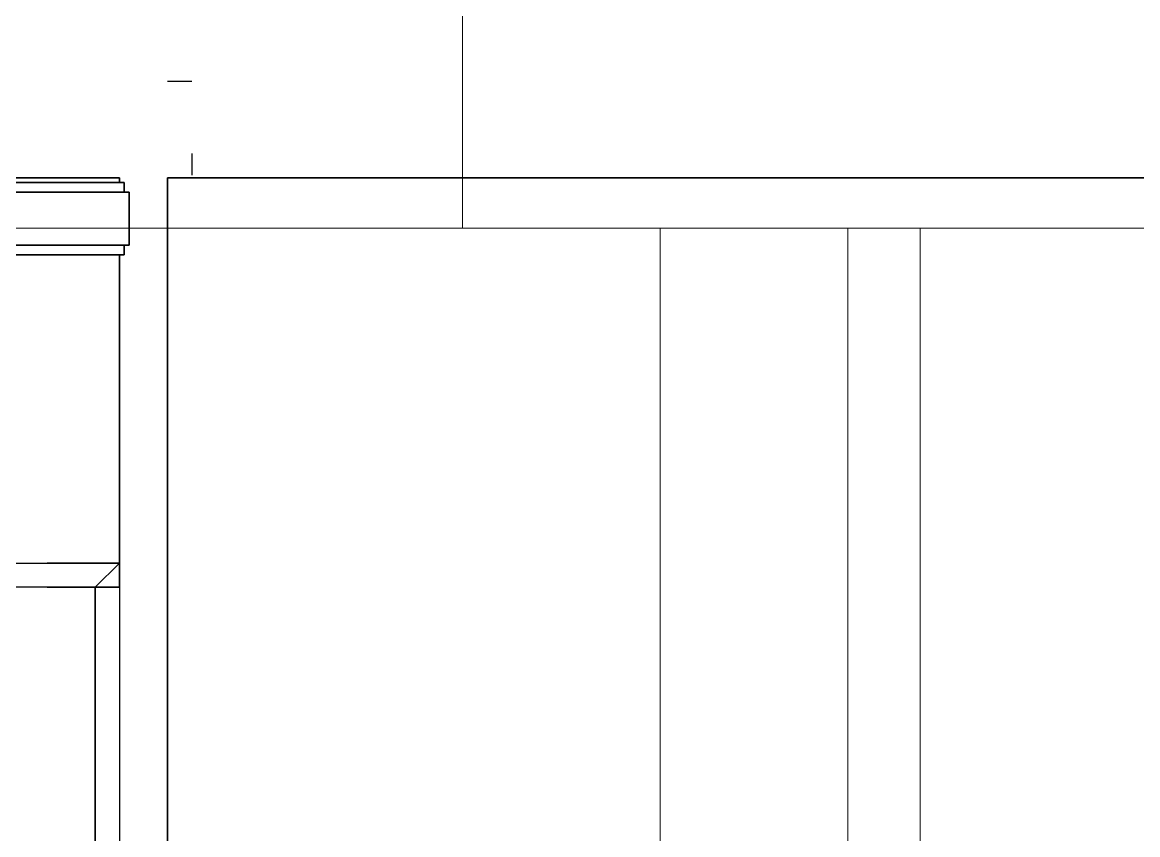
# Model space of a CAD drawing. Header units: millimetres. Extents: x 3774 to 718460, y -768339 to 192544.
# Drawn here: x 512802 to 515117, y -729475 to -727789 of the extents above; entities that cross this region are included whole.
import ezdxf

# ---------------------------------------------------------------- set-up
doc = ezdxf.new("R2010")
doc.units = ezdxf.units.MM
doc.linetypes.add('XKITLINE00', pattern=[0])
doc.layers.add('000 - 0_HIDE_OBJ_FRAMING_DEF_SUB_1', color=7, linetype='Continuous')
doc.layers.add('Part', color=7, linetype='Continuous', lineweight=0)

# ---------------------------------------------------------------- blocks, each defined once
blk = doc.blocks.new('*A22716562')
at = {"layer": 'Part', "color": 7, "linetype": 'XKITLINE00', "lineweight": 0}
for p, q in [((2581.921134, -156.339902), (2581.921134, -130.739902)), ((2585.038825, -156.339902), (2585.038825, -130.739902)), ((2586.238825, -156.339902), (2586.238825, -130.739902)), ((2586.238825, -156.339902), (2581.921134, -156.339902))]:
    blk.add_line(p, q, dxfattribs=at)
blk = doc.blocks.new('*A22726563')
at = {"layer": 'Part', "color": 7, "linetype": 'XKITLINE00', "lineweight": 0}
for p, q in [((2595.364987, -123.539902), (2578.636987, -123.539902)), ((2578.636987, -123.539902), (2578.636987, -130.739902)), ((2595.364987, -123.539902), (2595.364987, -130.739902)), ((2595.364987, -130.739902), (2578.636987, -130.739902))]:
    blk.add_line(p, q, dxfattribs=at)
blk = doc.blocks.new('*A20416372')
at = {"layer": 'Part', "color": 7, "linetype": 'XKITLINE00', "lineweight": 0}
for p in [(2578.636987, -123.539902), (2529.844987, -130.739902)]:
    blk.add_line(p, (2578.636987, -130.739902), dxfattribs=at)
blk = doc.blocks.new('W-1-PP19-SE-ENT3_20260407-143459_PP19_ENT3_SE_ELE4')
at = {"color": 7, "lineweight": 0, "xscale": 125, "yscale": 125, "zscale": 125}
for name in ['*A20416372', '*A22726563', '*A22716562']:
    blk.add_blockref(name, (-320145.950375, 121992.48775), dxfattribs=at)
blk = doc.blocks.new('DPA_Rectangular Tuscan Column - Rectangular Tuscan Column-11934986-2350-01 ENTRANCE 3 ELEVATION 4')
at = {"layer": '000 - 0_HIDE_OBJ_FRAMING_DEF_SUB_1', "color": 7}
for p, q in [((-11583, 105550), (-11583, 105540)), ((-11583, 105540), (-11583, 105550)), ((-11573, 105540), (-11583, 105540)), ((-11583, 105540), (-11573, 105540)), ((-11573, 105520), (-11573, 105540)), ((-11573, 105540), (-11573, 105520)), ((-11573, 105520), (-11583, 105520)), ((-11583, 105520), (-11573, 105520)), ((-11563, 105520), (-11583, 105520)), ((-11583, 105520), (-11563, 105520)), ((-11563, 105410), (-11563, 105520)), ((-11563, 105520), (-11563, 105410)), ((-11563, 105410), (-11583, 105410)), ((-11583, 105410), (-11563, 105410)), ((-11573, 105410), (-11583, 105410)), ((-11583, 105410), (-11573, 105410)), ((-11573, 105390), (-11573, 105410)), ((-11573, 105410), (-11573, 105390)), ((-11583, 105390), (-11583, 104750)), ((-11583, 104750), (-11583, 105390)), ((-11573, 105390), (-11583, 105390)), ((-11583, 105390), (-11573, 105390)), ((-11733, 104750), (-11583, 104750)), ((-11583, 104750), (-11733, 104750)), ((-11583, 104750), (-11733, 104750)), ((-11733, 104750), (-11583, 104750)), ((-11633, 104700), (-11583, 104750)), ((-11633, 104700), (-11583, 104750)), ((-11583, 104750), (-11583, 104700)), ((-11583, 104700), (-11583, 104750)), ((-11733, 104700), (-11633, 104700)), ((-11633, 104700), (-11733, 104700)), ((-11733, 104700), (-11633, 104700)), ((-11633, 104700), (-11733, 104700)), ((-11633, 104700), (-11633, 103100)), ((-11633, 103100), (-11633, 104700)), ((-11583, 104700), (-11633, 104700)), ((-11633, 104700), (-11583, 104700)), ((-11633, 104700), (-11583, 104700)), ((-11583, 104700), (-11633, 104700)), ((-11583, 104700), (-11583, 103100)), ((-11583, 104700), (-11583, 103100)), ((-11633, 103100), (-11733, 103100)), ((-11733, 103100), (-11633, 103100)), ((-11633, 103100), (-11733, 103100)), ((-11733, 103100), (-11633, 103100)), ((-11633, 103100), (-11583, 103100)), ((-11583, 103100), (-11633, 103100)), ((-11583, 103100), (-11633, 103100)), ((-11583, 103050), (-11633, 103100)), ((-11583, 103050), (-11633, 103100)), ((-11633, 103100), (-11583, 103100)), ((-11583, 103100), (-11583, 103050)), ((-11583, 103050), (-11583, 103100)), ((-11583, 103050), (-11733, 103050)), ((-11733, 103050), (-11583, 103050)), ((-11733, 103050), (-11583, 103050)), ((-11583, 103050), (-11733, 103050)), ((-11583, 103050), (-11583, 102560)), ((-11583, 102560), (-11583, 103050)), ((-12133, 102550), (-12183, 102550)), ((-12183, 102550), (-12133, 102550)), ((-11583, 102560), (-11733, 102560)), ((-11733, 102560), (-11583, 102560)), ((-11583, 102560), (-11733, 102560)), ((-11733, 102560), (-11583, 102560)), ((-11583, 102550), (-11733, 102550)), ((-11733, 102550), (-11583, 102550)), ((-11583, 102560), (-11583, 102550)), ((-11583, 102550), (-11583, 102560))]:
    blk.add_line(p, q, dxfattribs=at)
blk = doc.blocks.new('DPA_Rectangular Tuscan Column - Rectangular Tuscan Column-V145-2350-01 ENTRANCE 3 ELEVATION 4')
at = {"layer": '000 - 0_HIDE_OBJ_FRAMING_DEF_SUB_1', "color": 7}
for p, q in [((-12133, 105550), (-12183, 105550)), ((-12183, 105550), (-11583, 105550)), ((-11733, 105550), (-12133, 105550)), ((-11990, 105540), (-11583, 105540)), ((-11573, 105540), (-11990, 105540)), ((-11583, 105550), (-11733, 105550)), ((-11583, 105550), (-11583, 105540)), ((-11583, 105540), (-11583, 105550)), ((-11583, 105540), (-11573, 105540)), ((-11573, 105520), (-11573, 105540)), ((-11573, 105540), (-11573, 105520)), ((-11990, 105520), (-11573, 105520)), ((-11563, 105520), (-11990, 105520)), ((-11573, 105520), (-11583, 105520)), ((-11583, 105520), (-11563, 105520)), ((-11563, 105410), (-11563, 105520)), ((-11563, 105520), (-11563, 105410)), ((-11990, 105410), (-11563, 105410)), ((-11573, 105410), (-11990, 105410)), ((-11563, 105410), (-11583, 105410)), ((-11583, 105410), (-11573, 105410)), ((-11573, 105390), (-11573, 105410)), ((-11573, 105410), (-11573, 105390)), ((-11990, 105390), (-11573, 105390)), ((-11583, 105390), (-11990, 105390)), ((-11583, 105390), (-11583, 104750)), ((-11583, 104750), (-11583, 105390)), ((-11573, 105390), (-11583, 105390)), ((-11990, 104750), (-11583, 104750)), ((-11990, 104750), (-11733, 104750)), ((-11990, 104750), (-11583, 104750)), ((-11583, 104750), (-11733, 104750)), ((-11583, 104750), (-11733, 104750)), ((-11633, 104700), (-11583, 104750)), ((-11633, 104700), (-11583, 104750)), ((-11583, 104750), (-11583, 104700)), ((-11583, 104700), (-11583, 104750)), ((-11633, 104700), (-11990, 104700)), ((-11633, 104700), (-11990, 104700)), ((-11733, 104700), (-11633, 104700)), ((-11733, 104700), (-11633, 104700)), ((-11633, 104700), (-11633, 103100)), ((-11633, 103100), (-11633, 104700)), ((-11583, 104700), (-11633, 104700)), ((-11633, 104700), (-11583, 104700)), ((-11633, 104700), (-11583, 104700)), ((-11583, 104700), (-11633, 104700)), ((-11583, 104700), (-11583, 103100)), ((-11583, 104700), (-11583, 103100)), ((-11633, 103100), (-12032.5, 103100)), ((-12032.5, 103100), (-11633, 103100)), ((-11733, 103100), (-11633, 103100)), ((-11633, 103100), (-11733, 103100)), ((-11633, 103100), (-11583, 103100)), ((-11583, 103100), (-11633, 103100)), ((-11583, 103100), (-11633, 103100)), ((-11583, 103050), (-11633, 103100)), ((-11583, 103050), (-11633, 103100)), ((-11633, 103100), (-11583, 103100)), ((-11583, 103100), (-11583, 103050)), ((-11583, 103050), (-11583, 103100)), ((-12032.5, 103050), (-11583, 103050)), ((-11583, 103050), (-12032.5, 103050)), ((-11583, 103050), (-11733, 103050)), ((-11733, 103050), (-11583, 103050)), ((-11583, 103050), (-11583, 102560)), ((-11583, 102560), (-11583, 103050)), ((-11583, 102550), (-12183, 102550)), ((-12183, 102550), (-12133, 102550)), ((-12032.5, 102560), (-11583, 102560)), ((-11583, 102560), (-12032.5, 102560)), ((-11583, 102560), (-11733, 102560)), ((-11733, 102560), (-11583, 102560)), ((-11733, 102550), (-11583, 102550)), ((-11583, 102560), (-11583, 102550)), ((-11583, 102550), (-11583, 102560))]:
    blk.add_line(p, q, dxfattribs=at)
blk = doc.blocks.new('Rectangular Mullion - Entrance Louver Top-19324903-2350-01 ENTRANCE 3 ELEVATION 4')
at = {"layer": '000 - 0_HIDE_OBJ_FRAMING_DEF_SUB_1', "color": 7}
for p, q in [((-11483, 105750), (-11433, 105750)), ((-11433, 105600), (-11433, 105555)), ((-11433, 105550), (-11483, 105550))]:
    blk.add_line(p, q, dxfattribs=at)
blk = doc.blocks.new('A$C7d5df670')
at = {"layer": '000 - 0_HIDE_OBJ_FRAMING_DEF_SUB_1', "color": 7}
for p, q in [((6730, 4400), (6580, 4400)), ((6580, 4400), (6730, 4400)), ((6730, 4400), (6580, 4400)), ((6580, 4400), (6730, 4400)), ((6730, 4400), (6730, 4390)), ((6730, 4390), (6730, 4400)), ((6730, 4400), (6730, 4390)), ((6730, 4390), (6730, 4400)), ((8990, 4400), (6830, 4400)), ((6830, 4400), (8790, 4400)), ((8990, 4400), (6830, 4400)), ((6830, 4400), (8990, 4400)), ((6830, 2300), (6830, 4400)), ((6830, 4400), (6830, 2300)), ((6740, 4390), (6730, 4390)), ((6730, 4390), (6740, 4390)), ((6740, 4390), (6730, 4390)), ((6730, 4390), (6740, 4390)), ((6740, 4370), (6740, 4390)), ((6740, 4390), (6740, 4370)), ((6740, 4370), (6740, 4390)), ((6740, 4390), (6740, 4370)), ((6740, 4370), (6730, 4370)), ((6730, 4370), (6740, 4370)), ((6750, 4370), (6730, 4370)), ((6730, 4370), (6750, 4370)), ((6740, 4370), (6730, 4370)), ((6730, 4370), (6740, 4370)), ((6750, 4370), (6730, 4370)), ((6730, 4370), (6750, 4370)), ((6750, 4260), (6750, 4370)), ((6750, 4370), (6750, 4260)), ((6750, 4260), (6750, 4370)), ((6750, 4370), (6750, 4260)), ((6750, 4260), (6730, 4260)), ((6730, 4260), (6750, 4260)), ((6740, 4260), (6730, 4260)), ((6730, 4260), (6740, 4260)), ((6750, 4260), (6730, 4260)), ((6730, 4260), (6750, 4260)), ((6740, 4260), (6730, 4260)), ((6730, 4260), (6740, 4260)), ((6740, 4240), (6730, 4240)), ((6730, 4240), (6740, 4240)), ((6730, 4240), (6730, 3600)), ((6730, 3600), (6730, 4240)), ((6740, 4240), (6730, 4240)), ((6730, 4240), (6740, 4240)), ((6730, 4240), (6730, 3600)), ((6730, 3600), (6730, 4240)), ((6740, 4240), (6740, 4260)), ((6740, 4260), (6740, 4240)), ((6740, 4240), (6740, 4260)), ((6740, 4260), (6740, 4240)), ((6730, 3600), (6580, 3600)), ((6580, 3600), (6730, 3600)), ((6580, 3600), (6730, 3600)), ((6730, 3600), (6580, 3600)), ((6730, 3600), (6580, 3600)), ((6580, 3600), (6730, 3600)), ((6580, 3600), (6730, 3600)), ((6730, 3600), (6580, 3600)), ((6680, 3550), (6730, 3600)), ((6680, 3550), (6730, 3600)), ((6680, 3550), (6730, 3600)), ((6680, 3550), (6730, 3600)), ((6730, 3600), (6730, 3550)), ((6730, 3550), (6730, 3600)), ((6730, 3600), (6730, 3550)), ((6730, 3550), (6730, 3600)), ((6580, 3550), (6680, 3550)), ((6680, 3550), (6580, 3550)), ((6580, 3550), (6680, 3550)), ((6680, 3550), (6580, 3550)), ((6580, 3550), (6680, 3550)), ((6680, 3550), (6580, 3550)), ((6580, 3550), (6680, 3550)), ((6680, 3550), (6580, 3550)), ((6680, 3550), (6730, 3550)), ((6730, 3550), (6680, 3550)), ((6680, 3550), (6680, 1950)), ((6680, 1950), (6680, 3550)), ((6730, 3550), (6680, 3550)), ((6680, 3550), (6730, 3550)), ((6680, 3550), (6730, 3550)), ((6730, 3550), (6680, 3550)), ((6680, 3550), (6680, 1950)), ((6680, 1950), (6680, 3550)), ((6730, 3550), (6680, 3550)), ((6680, 3550), (6730, 3550)), ((6730, 3550), (6730, 1950)), ((6730, 3550), (6730, 1950)), ((6730, 3550), (6730, 1950)), ((6730, 3550), (6730, 1950))]:
    blk.add_line(p, q, dxfattribs=at)
for name in ['Rectangular Mullion - Entrance Louver Top-19324903-2350-01 ENTRANCE 3 ELEVATION 4', 'DPA_Rectangular Tuscan Column - Rectangular Tuscan Column-11934986-2350-01 ENTRANCE 3 ELEVATION 4', 'DPA_Rectangular Tuscan Column - Rectangular Tuscan Column-11934986-2350-01 ENTRANCE 3 ELEVATION 4', 'DPA_Rectangular Tuscan Column - Rectangular Tuscan Column-11934986-2350-01 ENTRANCE 3 ELEVATION 4', 'DPA_Rectangular Tuscan Column - Rectangular Tuscan Column-V145-2350-01 ENTRANCE 3 ELEVATION 4']:
    blk.add_blockref(name, (18313, -101150), dxfattribs=at)

msp = doc.modelspace()

# ---------------------------------------------------------------- block references
at = {"color": 7}
for name, p in [('W-1-PP19-SE-ENT3_20260407-143459_PP19_ENT3_SE_ELE4', (511531.288, -833866.64)), ('A$C7d5df670', (506273.101, -732511.64))]:
    msp.add_blockref(name, p, dxfattribs=at)

doc.saveas('drawing.dxf')
